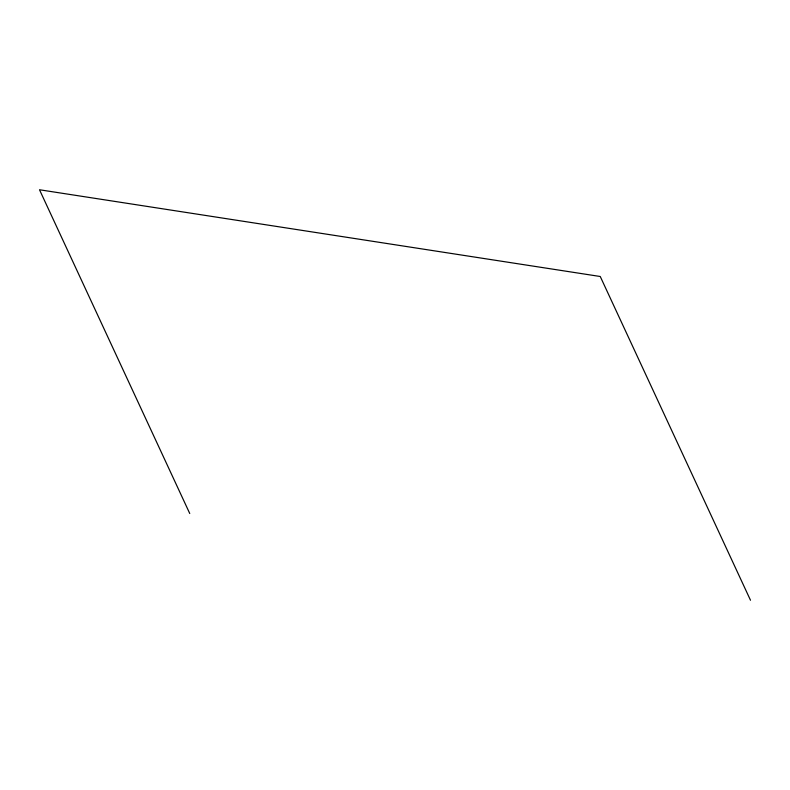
<?xml version="1.0" encoding="UTF-8"?>
<svg xmlns="http://www.w3.org/2000/svg" width="790" height="790" viewBox="0 0 790 790"><rect width="100%" height="100%" fill="white"/><g stroke="black" fill="none" stroke-linecap="round" stroke-linejoin="round"><path stroke-width="1.19" d="M750.5 600.242L600.252 276.5L39.5 189.758L189.748 513.5"/></g></svg>
